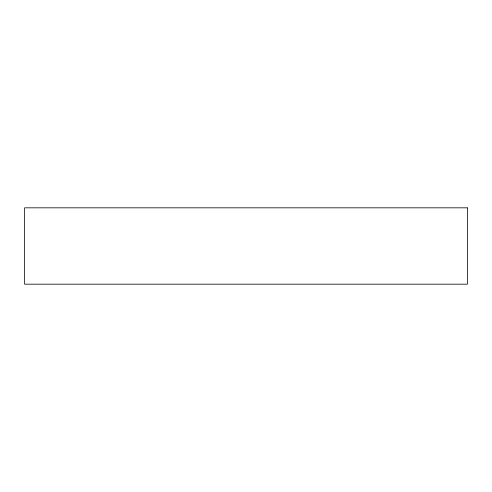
<?xml version="1.0" encoding="UTF-8"?>
<svg xmlns="http://www.w3.org/2000/svg" width="492" height="492" viewBox="0 0 492 492"><rect width="100%" height="100%" fill="white"/><g stroke="black" fill="none" stroke-linecap="round" stroke-linejoin="round"><path stroke-width="0.74" d="M467.4 207.827L24.6 207.827L24.6 284.173L467.4 284.173L467.4 207.827"/></g></svg>
